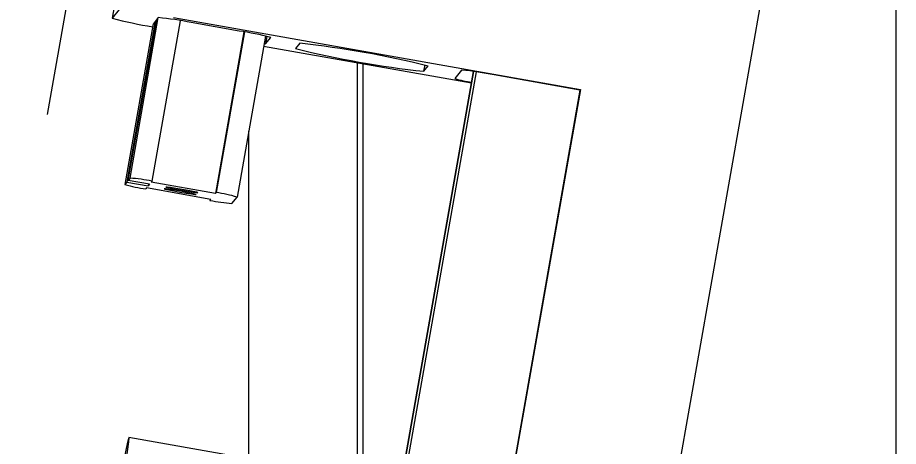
# Model space of a CAD drawing. Header units: millimetres. Extents: x 0 to 1189, y 0 to 841.
# Drawn here: x 361.22 to 377.42, y 485.43 to 493.32 of the extents above; entities that cross this region are included whole.
import ezdxf

# ---------------------------------------------------------------- set-up
doc = ezdxf.new("R2010")
doc.units = ezdxf.units.MM
doc.layers.get('0').update_dxf_attribs({"lineweight": 18})
doc.layers.add('尺寸线层', color=3, linetype='Continuous', lineweight=18)
doc.styles.get("Standard").update_dxf_attribs({"font": 'txt.shx'})
doc.dimstyles.new('ISO-25', dxfattribs={"dimtxt": 2.5, "dimasz": 2.5, "dimexe": 1.25, "dimexo": 0.625, "dimtad": 1, "dimtxsty": 'Standard', "dimcen": 2.5, "dimdle": 5, "dimadec": 0, "dimazin": 0, "dimtfac": 1, "dimtmove": 0, "dimatfit": 3, "dimfxl": 1, "dimarcsym": 0})

# ---------------------------------------------------------------- blocks, each defined once
blk = doc.blocks.new('*X11')
at = {"layer": '尺寸线层', "linetype": 'Continuous', "transparency": 16777216}
for points in [[(363.362, 500.522), (363.402, 504.658), (364.741, 504.422)], [(363.193, 499.572), (361.814, 495.672), (363.153, 495.436)]]:
    blk.add_hatch(color=0, dxfattribs=at).paths.add_polyline_path(points, flags=0)
at = {"layer": '尺寸线层', "color": 0, "linetype": 'Continuous', "transparency": 16777216}
for p, q in [((361.773, 491.536), (364.968, 509.612)), ((364.968, 509.612), (375.968, 509.612)), ((365.72, 500.106), (361.392, 500.871)), ((365.552, 499.155), (361.224, 499.92))]:
    blk.add_line(p, q, dxfattribs=at)
at = {"layer": '尺寸线层', "color": 0, "transparency": 16777216, "insert": (372.218, 513.136), "char_height": 3.5, "width": 15, "attachment_point": 5}
blk.add_mtext('4,83', dxfattribs=at)

msp = doc.modelspace()

# ---------------------------------------------------------------- linework, layer by layer
at = {"color": 8, "linetype": 'Continuous', "lineweight": 15}
for p, q in [((377.374, 514.6316), (377.374, 455.3483)), ((363.2913, 490.367), (363.812, 493.3203)), ((365.8089, 492.9755), (365.7843, 492.836)), ((367.574, 492.4684), (367.574, 485.0388)), ((368.3033, 484.9098), (369.6114, 492.3288)), ((368.3578, 484.9002), (369.6661, 492.3202)), ((368.6977, 492.3335), (368.7185, 492.4514)), ((368.7756, 492.4305), (368.7758, 492.4315))]:
    msp.add_line(p, q, dxfattribs=at)
at = {"color": 7, "linetype": 'Continuous', "lineweight": 15}
for p, q in [((364.0031, 499.218), (362.9616, 493.3114)), ((375.5583, 497.3861), (373.2056, 484.0434)), ((363.0901, 493.4714), (362.9616, 493.3114)), ((363.812, 493.3203), (363.7166, 493.2014)), ((364.0942, 493.3217), (371.5773, 491.999)), ((363.7186, 493.2039), (363.1978, 490.2505)), ((363.7536, 493.2475), (363.2328, 490.2942)), ((363.2562, 490.3233), (363.777, 493.2766)), ((363.6961, 490.3111), (364.2169, 493.2644)), ((363.7178, 493.1998), (363.7166, 493.2014)), ((365.3006, 493.0738), (364.4145, 493.2304)), ((365.3873, 493.0583), (364.8628, 490.0837)), ((365.3985, 493.0562), (364.8777, 490.1022)), ((365.7829, 492.9813), (365.2605, 490.0189)), ((365.7843, 492.836), (365.8797, 492.9548)), ((366.4125, 492.8482), (366.3346, 492.7512)), ((369.5735, 492.115), (365.7493, 492.7909)), ((367.474, 485.0564), (367.474, 492.4861)), ((369.6112, 492.3288), (368.3031, 484.9099)), ((368.6977, 492.3335), (368.7756, 492.4305)), ((369.3897, 492.3552), (369.2652, 492.2)), ((371.5676, 491.9869), (369.9922, 492.2653)), ((371.5773, 491.999), (370.2662, 484.5629)), ((371.5773, 491.999), (371.5676, 491.9869)), ((371.5676, 491.9869), (370.2588, 484.5642)), ((365.474, 483.7228), (365.474, 491.2296)), ((363.2328, 490.2942), (363.1978, 490.2505)), ((363.2328, 490.2942), (363.6267, 490.2246)), ((363.2913, 490.367), (363.2562, 490.3233)), ((363.6501, 490.2537), (363.2562, 490.3233)), ((363.6324, 490.2568), (363.6267, 490.2246)), ((363.6501, 490.2537), (363.6267, 490.2246)), ((363.6812, 490.2925), (363.6961, 490.3111)), ((364.8628, 490.0837), (363.6812, 490.2925)), ((363.5956, 490.1858), (363.5806, 490.1672)), ((364.7771, 489.9769), (363.5956, 490.1858)), ((364.8628, 490.0837), (364.8777, 490.1022)), ((364.7658, 489.9789), (364.7622, 489.9584)), ((364.7771, 489.9769), (364.7622, 489.9584)), ((365.1671, 489.9025), (365.2605, 490.0189)), ((365.2414, 485.2465), (363.2721, 485.5946))]:
    msp.add_line(p, q, dxfattribs=at)
for points in [[(365.7843, 492.836), (365.7707, 492.8351), (365.7573, 492.8361)], [(364.2214, 490.125), (364.1079, 490.1444), (364.0108, 490.1598), (363.9449, 490.1688), (363.9201, 490.1699), (363.9404, 490.1632), (364.0025, 490.1495), (364.0971, 490.131), (364.2097, 490.1105), (364.3232, 490.091), (364.4203, 490.0757), (364.4862, 490.0667), (364.5109, 490.0655), (364.4907, 490.0723), (364.4285, 490.086), (364.334, 490.1045), (364.2214, 490.125)], [(364.2486, 490.159), (364.1351, 490.1784), (364.038, 490.1938), (363.9721, 490.2027), (363.9474, 490.2039), (363.9676, 490.1972), (364.0298, 490.1835), (364.1243, 490.1649), (364.2369, 490.1444), (364.3504, 490.125), (364.4475, 490.1096), (364.5135, 490.1007), (364.5382, 490.0995), (364.5179, 490.1062), (364.4558, 490.1199), (364.3612, 490.1384), (364.2486, 490.159)], [(362.8462, 482.9531), (362.9229, 483.3904), (362.9963, 483.8154), (363.0644, 484.2164), (363.1253, 484.5825), (363.1775, 484.9036), (363.2194, 485.171), (363.2499, 485.3775), (363.2682, 485.5174), (363.2738, 485.5869), (363.2665, 485.584), (363.2465, 485.5089), (363.2145, 485.3636), (363.1712, 485.1521), (363.1178, 484.8802), (363.0558, 484.5552), (362.9869, 484.186), (362.913, 483.7827), (362.836, 483.3564), (362.7581, 482.9185)]]:
    msp.add_lwpolyline(points, dxfattribs=at)
for centre, radius, start, end in [((364.8507, 500.3497), 7.2875, 254.97585, 260.99009), ((363.2575, 487.5379), 5.8089, 78.51112, 84.52195), ((364.5407, 487.9059), 5.2234, 75.14644, 81.63465), ((364.5171, 475.2301), 17.7197, 76.09422, 83.85957), ((370.594, 509.9565), 17.7248, 256.09533, 263.85846), ((368.8325, 486.5546), 5.8273, 78.52066, 84.51242), ((369.951, 494.5297), 2.4286, 253.59664, 261.12305), ((364.0084, 493.0535), 2.9178, 253.87095, 261.57046), ((363.03, 486.9801), 3.3969, 78.69192, 85.58975), ((364.4508, 487.2206), 2.9131, 73.86126, 81.57335), ((365.428, 493.2862), 3.3938, 258.68545, 265.5896)]:
    msp.add_arc(centre, radius, start, end, dxfattribs=at)

# ---------------------------------------------------------------- dimensions: what is measured, and where the dimension line sits
at = {"layer": '尺寸线层'}
dim = msp.add_linear_dim(base=(363.3615, 500.5224), p1=(365.5517, 499.1547), p2=(365.7198, 500.1056), angle=79.97577, dimstyle='ISO-25', override={"dimtxt": 3.5, "dimasz": 4.08, "dimexe": 2, "dimexo": 0, "dimgap": 1.524, "dimtih": 1, "dimtoh": 1, "dimlfac": 5, "dimzin": 0, "dimsah": 1, "dimdle": 8.16, "dimadec": 2, "dimtfill": 1, "dimtolj": 1, "dimtzin": 8}, dxfattribs=at)
dim.commit()
dim.dimension.update_dxf_attribs({"geometry": '*X11', "text_midpoint": (372.2181, 513.1355)})

doc.saveas('drawing.dxf')
